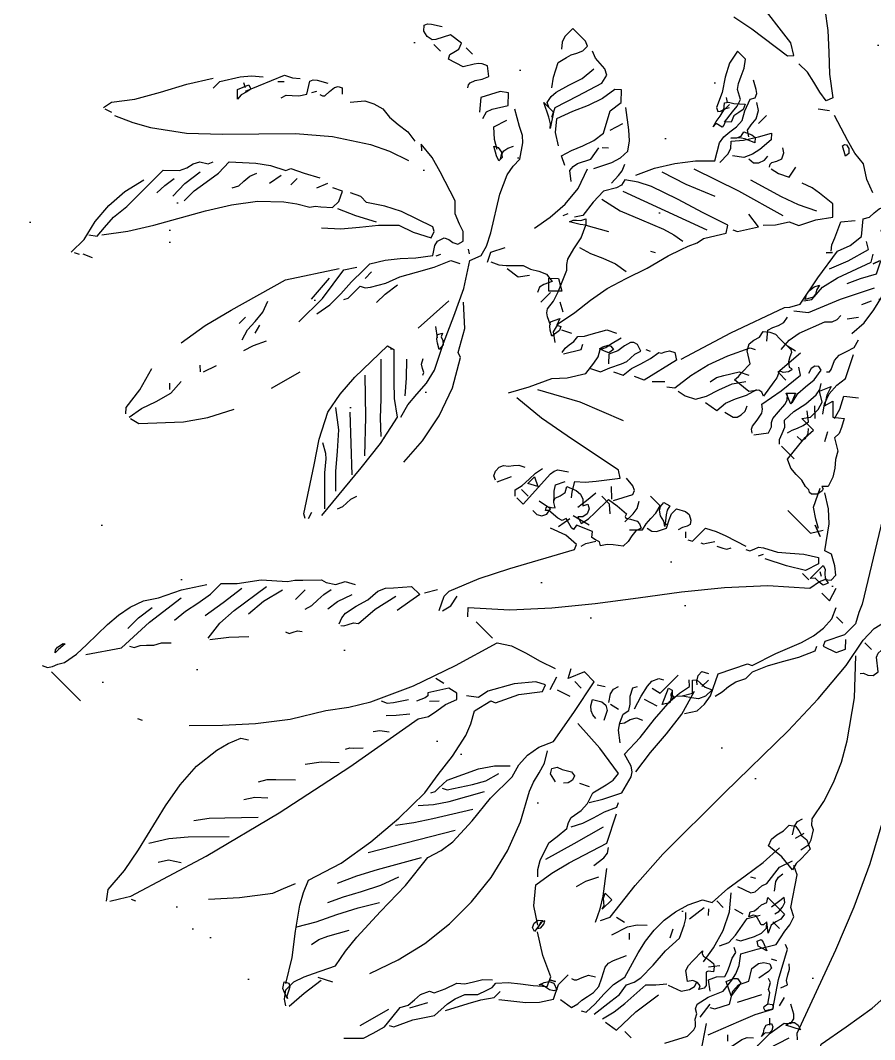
# Model space of a CAD drawing. Header units: inches. Extents: x 70 to 1974, y -315 to 363.
# Drawn here: x 1112.4175 to 1112.6531, y 212.2316 to 212.5127 of the extents above; entities that cross this region are included whole.
import ezdxf

# ---------------------------------------------------------------- set-up
doc = ezdxf.new("R2010")
doc.units = ezdxf.units.IN
doc.header["$MEASUREMENT"] = 0
doc.layers.add('DERAKHT', color=56, linetype='Continuous', lineweight=9)
doc.layers.add('PDF_0', color=3, linetype='Continuous')
doc.layers.add('Tree', color=91, linetype='Continuous')

# ---------------------------------------------------------------- blocks, each defined once
blk = doc.blocks.new('P057')
at = {"layer": 'Tree', "linetype": 'Continuous'}
for points in [[(-0.14866, 0.47744), (-0.14038, 0.50433), (-0.13034, 0.53224), (-0.12859, 0.53442), (-0.12584, 0.53908), (-0.12903, 0.55478), (-0.13151, 0.57121), (-0.12903, 0.57761), (-0.12816, 0.58488), (-0.13383, 0.59172), (-0.13223, 0.59448), (-0.13208, 0.59768), (-0.13179, 0.60102), (-0.13034, 0.60437), (-0.13339, 0.62952), (-0.13456, 0.65496), (-0.13514, 0.68056), (-0.13616, 0.70629)], [(-0.25146, 0.6176), (-0.2407, 0.61963), (-0.2186, 0.62268), (-0.21642, 0.62516), (-0.22195, 0.6285), (-0.24942, 0.63199)], [(-0.22195, 0.65249), (-0.21322, 0.64595), (-0.20522, 0.63868), (-0.19708, 0.63112), (-0.18763, 0.62385), (-0.18894, 0.6205), (-0.19417, 0.62123), (-0.19984, 0.62268), (-0.20566, 0.62399), (-0.21177, 0.62385)], [(-0.18894, 0.61483), (-0.18428, 0.61818)], [(-0.13965, 0.60437), (-0.14648, 0.60698), (-0.15331, 0.61134), (-0.16015, 0.61207), (-0.16698, 0.61396), (-0.1808, 0.61818)], [(-0.16248, 0.60771), (-0.16713, 0.61018), (-0.16684, 0.61149), (-0.16611, 0.61207), (-0.16393, 0.61163), (-0.16218, 0.60989), (-0.16248, 0.60771)], [(-0.11653, 0.56307), (-0.11362, 0.56962), (-0.10969, 0.57688), (-0.11217, 0.58212), (-0.11435, 0.58837), (-0.1158, 0.58983), (-0.11813, 0.59113), (-0.12351, 0.59404), (-0.12249, 0.59739), (-0.12089, 0.59913), (-0.11856, 0.60044), (-0.11318, 0.60335), (-0.10969, 0.60771), (-0.11318, 0.61018), (-0.12118, 0.60582), (-0.12932, 0.59986)], [(-0.21744, 0.57688), (-0.21816, 0.58328), (-0.2186, 0.58706), (-0.21976, 0.59055), (-0.22427, 0.59303), (-0.22616, 0.5955), (-0.22776, 0.59899), (-0.2295, 0.60291), (-0.23227, 0.60669), (-0.23794, 0.60669), (-0.23649, 0.59957), (-0.233, 0.59303), (-0.22878, 0.58648), (-0.22543, 0.57921), (-0.22354, 0.57819), (-0.22267, 0.57936), (-0.22195, 0.58168), (-0.22078, 0.58372)], [(-0.23009, 0.52657), (-0.22587, 0.53559), (-0.22034, 0.54446), (-0.21395, 0.55275), (-0.20711, 0.55973), (-0.21177, 0.56772), (-0.21249, 0.57136), (-0.21206, 0.57529), (-0.21147, 0.5795), (-0.21177, 0.58372), (-0.2141, 0.58808), (-0.21642, 0.59404), (-0.21511, 0.59637), (-0.21613, 0.5984), (-0.21773, 0.59972), (-0.22195, 0.60204)], [(-0.20362, 0.58023), (-0.20639, 0.58212), (-0.20697, 0.58532), (-0.20741, 0.58924), (-0.20944, 0.59303), (-0.21293, 0.59521)], [(-0.20479, 0.58837), (-0.20479, 0.59404)], [(-0.21976, 0.57121), (-0.22064, 0.57412), (-0.22107, 0.57747), (-0.22195, 0.58081), (-0.22427, 0.58372), (-0.22296, 0.58532), (-0.22078, 0.58677), (-0.21642, 0.59055), (-0.21526, 0.58793), (-0.21569, 0.58532), (-0.21628, 0.58241), (-0.21511, 0.57921), (-0.21715, 0.57718), (-0.21656, 0.57543), (-0.21642, 0.57427), (-0.21976, 0.57339), (-0.21976, 0.57121)], [(-0.20479, 0.56089), (-0.20479, 0.56671), (-0.2058, 0.56962), (-0.20828, 0.57237), (-0.20435, 0.57718), (-0.20013, 0.58372), (-0.19679, 0.58954), (-0.19461, 0.58706), (-0.19505, 0.57965), (-0.19606, 0.57543), (-0.19795, 0.57121), (-0.2026, 0.56772)], [(-0.18545, 0.57688), (-0.18632, 0.57819), (-0.18632, 0.57936), (-0.18501, 0.58154), (-0.184, 0.58416), (-0.18545, 0.58706), (-0.18763, 0.58837)], [(-0.13383, 0.56889), (-0.13572, 0.57136), (-0.13718, 0.575), (-0.14066, 0.5827), (-0.13616, 0.58837)], [(-0.22325, 0.58488), (-0.22543, 0.58619)], [(-0.22195, 0.58488), (-0.22195, 0.57921), (-0.22195, 0.58488)], [(-0.18428, 0.57688), (-0.17992, 0.57776), (-0.17498, 0.58023), (-0.17614, 0.58619)], [(-0.16713, 0.55406), (-0.16291, 0.55842), (-0.15898, 0.56438), (-0.15433, 0.56656), (-0.15026, 0.57456), (-0.14532, 0.58154), (-0.14997, 0.58619), (-0.15855, 0.58532), (-0.16306, 0.58459), (-0.16815, 0.5827)], [(-0.12816, 0.56205), (-0.12423, 0.5715), (-0.12118, 0.5827), (-0.12467, 0.58488)], [(-0.20944, 0.57339), (-0.20741, 0.57558), (-0.20653, 0.57776), (-0.20711, 0.58023), (-0.20319, 0.58198), (-0.20101, 0.58226), (-0.19926, 0.58023), (-0.20377, 0.57834), (-0.20624, 0.57674), (-0.20828, 0.57456), (-0.20944, 0.57339)], [(-0.19577, 0.57237), (-0.19272, 0.57267), (-0.19068, 0.57456), (-0.18967, 0.57747), (-0.18995, 0.58023)], [(-0.18763, 0.56554), (-0.17091, 0.57049), (-0.16204, 0.57368), (-0.15331, 0.57805)], [(-0.12584, 0.54155), (-0.12351, 0.5449), (-0.12409, 0.55304), (-0.12205, 0.56162), (-0.11566, 0.57921), (-0.11784, 0.5827)], [(-0.11435, 0.57921), (-0.11318, 0.5827), (-0.11435, 0.57921)], [(-0.09719, 0.54708), (-0.09661, 0.55508), (-0.09777, 0.56322), (-0.10184, 0.58023), (-0.09501, 0.58154)], [(0.02189, 0.24959), (0.02422, 0.2541), (0.02175, 0.27431), (0.02044, 0.29525), (0.02058, 0.33887), (0.02117, 0.38336), (0.02044, 0.40546), (0.01855, 0.42713), (0.01564, 0.44225), (0.01535, 0.45025), (0.01724, 0.4581)], [(-0.0351, 0.51582), (0.00241, 0.45461), (0.0043, 0.45039), (0.00706, 0.4453), (0.00706, 0.43745), (0.00241, 0.42815), (0.00357, 0.42597), (0.01041, 0.42815), (0.01259, 0.4328), (0.00924, 0.43629)], [(-0.13499, 0.56656), (-0.13281, 0.56889), (-0.13499, 0.56656)], [(-0.12584, 0.53457), (-0.12002, 0.53908), (-0.11348, 0.55522), (-0.10533, 0.57121)], [(-0.21177, 0.54941), (-0.18806, 0.5574), (-0.16364, 0.56438)], [(-0.10402, 0.56089), (-0.10184, 0.56554)], [(-0.29072, 0.52774), (-0.29406, 0.5321), (-0.29755, 0.53908), (-0.29639, 0.54373), (-0.29567, 0.54635), (-0.29421, 0.54896), (-0.2929, 0.55188), (-0.2929, 0.55522), (-0.29552, 0.55624), (-0.29828, 0.55624), (-0.30439, 0.55624), (-0.30439, 0.55057), (-0.30337, 0.54766), (-0.30104, 0.5449)], [(-0.28039, 0.51742), (-0.28258, 0.52192), (-0.27865, 0.53414), (-0.27472, 0.54708), (-0.27574, 0.55173), (-0.2788, 0.55333), (-0.28229, 0.55347), (-0.28592, 0.55377), (-0.28941, 0.55522)], [(-0.17614, 0.54155), (-0.17396, 0.54257), (-0.17149, 0.54664), (-0.16815, 0.55173), (-0.17614, 0.55275)], [(-0.12584, 0.54257), (-0.12714, 0.54475), (-0.12758, 0.54723), (-0.12714, 0.55013), (-0.12584, 0.55275), (-0.12511, 0.54984), (-0.12409, 0.5481), (-0.1238, 0.54621), (-0.12584, 0.54257)], [(-0.10402, 0.55057), (-0.10068, 0.55522)], [(-0.28505, 0.51974), (-0.28723, 0.5209), (-0.28796, 0.52439), (-0.28781, 0.52774), (-0.28578, 0.53472), (-0.28331, 0.54184), (-0.28258, 0.54941)], [(-0.25859, 0.50477), (-0.26324, 0.50709), (-0.26164, 0.51247), (-0.25931, 0.51815), (-0.25727, 0.52396), (-0.25641, 0.52992), (-0.26193, 0.54024), (-0.26106, 0.54708), (-0.26542, 0.55173), (-0.26789, 0.54941), (-0.26905, 0.54184), (-0.27167, 0.53442), (-0.27516, 0.52672), (-0.27821, 0.51843), (-0.27371, 0.51305), (-0.26789, 0.50942)], [(-0.11653, 0.51625), (-0.11711, 0.52236), (-0.11595, 0.52847), (-0.111, 0.54155), (-0.10838, 0.54417), (-0.10737, 0.54678), (-0.10751, 0.54941)], [(-0.24724, 0.51407), (-0.24303, 0.52265), (-0.24157, 0.5273), (-0.24143, 0.53224), (-0.24448, 0.53646), (-0.24855, 0.5401), (-0.25757, 0.54708)], [(-0.22195, 0.5369), (-0.20915, 0.54111), (-0.19461, 0.54708)], [(-0.09254, 0.52439), (-0.09152, 0.52541), (-0.09181, 0.52687), (-0.09384, 0.53123), (-0.09399, 0.53487), (-0.09268, 0.53879), (-0.09152, 0.54286), (-0.09254, 0.54708)], [(0.13414, 0.27707), (0.13166, 0.27925), (0.11582, 0.32258), (0.10709, 0.3444), (0.09735, 0.36548), (0.08645, 0.38554)], [(-0.25509, 0.53341), (-0.25291, 0.54024)], [(-0.19926, 0.43847), (-0.20362, 0.44181), (-0.20479, 0.44646), (-0.2029, 0.45621), (-0.20174, 0.4661), (-0.19999, 0.47627), (-0.19679, 0.48645), (-0.19301, 0.49749), (-0.18995, 0.50942), (-0.18763, 0.51625), (-0.18632, 0.51988), (-0.18428, 0.52439), (-0.18356, 0.52803), (-0.18167, 0.53108), (-0.17745, 0.53806), (-0.17963, 0.54155), (-0.19272, 0.53705), (-0.20682, 0.53283), (-0.22049, 0.52803), (-0.22674, 0.52483), (-0.23227, 0.5209), (-0.23154, 0.51785), (-0.23241, 0.51523), (-0.23576, 0.50942), (-0.23561, 0.50186), (-0.23459, 0.49343), (-0.23692, 0.48994)], [(-0.07887, 0.50811), (-0.08192, 0.51233), (-0.08381, 0.51756), (-0.08425, 0.52338), (-0.08352, 0.52875), (-0.08919, 0.54024)], [(-0.22892, 0.51625), (-0.18545, 0.53224)], [(-0.12467, 0.51407), (-0.12816, 0.51843), (-0.12743, 0.52105), (-0.12612, 0.52382), (-0.12525, 0.52672), (-0.12584, 0.52992)], [(-0.25073, 0.50128), (-0.25509, 0.50477), (-0.25539, 0.50738), (-0.2548, 0.51), (-0.25175, 0.51625), (-0.25291, 0.52309)], [(-0.25175, 0.52439), (-0.24942, 0.52657)], [(-0.23576, 0.51509), (-0.23605, 0.52033), (-0.23634, 0.52323), (-0.23794, 0.52657)], [(-0.10969, 0.50709), (-0.10867, 0.52192)], [(-0.09384, 0.50128), (-0.09501, 0.50651), (-0.09472, 0.51175), (-0.09413, 0.51727), (-0.09501, 0.52309), (-0.09719, 0.52367), (-0.09879, 0.52236), (-0.09923, 0.52018), (-0.09835, 0.51742)], [(-0.0732, 0.51058), (-0.07465, 0.51582), (-0.07785, 0.52192), (-0.07204, 0.52657)], [(-0.27691, 0.51276), (-0.2785, 0.51451), (-0.28141, 0.51625), (-0.28839, 0.51974), (-0.28156, 0.51974), (-0.27691, 0.51276)], [(-0.23357, 0.50593), (-0.22296, 0.5084), (-0.2122, 0.51276), (-0.20101, 0.51727), (-0.19548, 0.51887), (-0.18995, 0.51974)], [(-0.12249, 0.48892), (-0.12205, 0.49154), (-0.12235, 0.49415), (-0.12249, 0.50026), (-0.12816, 0.50375), (-0.1299, 0.50695), (-0.12961, 0.50985), (-0.12874, 0.51291), (-0.12932, 0.51625), (-0.12685, 0.51843), (-0.12409, 0.5196), (-0.12089, 0.5196), (-0.11318, 0.51974), (-0.11187, 0.51887), (-0.11085, 0.51669), (-0.10955, 0.51451), (-0.10751, 0.51276), (-0.1062, 0.5132), (-0.10562, 0.51291), (-0.10606, 0.51087), (-0.10781, 0.50884), (-0.10969, 0.50811), (-0.1081, 0.50477), (-0.10766, 0.50215), (-0.10635, 0.49343), (-0.10838, 0.49429), (-0.11013, 0.49387), (-0.11318, 0.48994), (-0.12249, 0.48892)], [(-0.11566, 0.51974), (-0.111, 0.5209)], [(-0.08352, 0.48209), (-0.08527, 0.48383), (-0.08643, 0.48674), (-0.08774, 0.48994), (-0.09036, 0.49241), (-0.09007, 0.4988), (-0.08861, 0.50579), (-0.08803, 0.51262), (-0.08876, 0.51582), (-0.09036, 0.51843)], [(-0.05938, 0.47627), (-0.06287, 0.47715), (-0.06695, 0.47715), (-0.07116, 0.47758), (-0.07538, 0.47962), (-0.0764, 0.48849), (-0.07683, 0.49357), (-0.07654, 0.4991), (-0.08469, 0.4991), (-0.08222, 0.50259), (-0.08222, 0.50811), (-0.08338, 0.51203), (-0.08817, 0.51509), (-0.0857, 0.5209), (-0.08425, 0.51625), (-0.0812, 0.5116), (-0.08003, 0.51625), (-0.07436, 0.51058), (-0.06971, 0.51407), (-0.06753, 0.51), (-0.06622, 0.50709), (-0.06636, 0.50375), (-0.0604, 0.50026), (-0.05822, 0.49648), (-0.05546, 0.49314), (-0.05299, 0.48936), (-0.05139, 0.48427), (-0.05357, 0.48209), (-0.05226, 0.48165), (-0.05182, 0.48064), (-0.05241, 0.47787), (-0.05444, 0.47569), (-0.05575, 0.47554), (-0.05706, 0.47627), (-0.05938, 0.47627)], [(-0.32053, 0.49793), (-0.3214, 0.49924), (-0.32154, 0.50055), (-0.32053, 0.50316), (-0.31863, 0.50608), (-0.31718, 0.50942), (-0.32154, 0.51276), (-0.32401, 0.5116), (-0.32547, 0.51044), (-0.32678, 0.50855), (-0.32968, 0.50375), (-0.33768, 0.50128), (-0.33884, 0.50331), (-0.33827, 0.50564), (-0.33754, 0.5084), (-0.3387, 0.5116), (-0.34553, 0.51058), (-0.34902, 0.50375), (-0.35034, 0.50229), (-0.35324, 0.50171), (-0.35644, 0.50244), (-0.35833, 0.50477), (-0.35775, 0.50636), (-0.35615, 0.50767), (-0.3515, 0.51058)], [(-0.33535, 0.5116), (-0.33085, 0.5116)], [(-0.24724, 0.47177), (-0.2455, 0.48136), (-0.24477, 0.49125), (-0.24579, 0.50142), (-0.24942, 0.5116)], [(-0.09719, 0.47627), (-0.09879, 0.47744), (-0.09966, 0.47889), (-0.1001, 0.48267), (-0.10082, 0.48674), (-0.10199, 0.48849), (-0.10402, 0.48994), (-0.10199, 0.50157), (-0.10068, 0.51407), (-0.10402, 0.51625)], [(-0.30439, 0.49241), (-0.3054, 0.49604), (-0.30439, 0.4991), (-0.30003, 0.50593), (-0.30439, 0.51058), (-0.30788, 0.50811), (-0.31253, 0.4991), (-0.30788, 0.49343)], [(-0.22762, 0.35733), (-0.22936, 0.36417), (-0.22994, 0.37115), (-0.23052, 0.37842), (-0.23227, 0.38598), (-0.23867, 0.39863), (-0.24463, 0.412), (-0.25088, 0.42538), (-0.25859, 0.43745), (-0.25641, 0.44312), (-0.25786, 0.44836), (-0.26106, 0.45461), (-0.27152, 0.47162), (-0.27574, 0.48107), (-0.27676, 0.48616), (-0.27691, 0.4911), (-0.28156, 0.49793), (-0.28432, 0.50041), (-0.28854, 0.50259), (-0.29639, 0.50709)], [(-0.14401, 0.46246), (-0.14066, 0.46493), (-0.13936, 0.47497), (-0.13703, 0.485), (-0.13325, 0.49517), (-0.12816, 0.50593), (-0.12584, 0.50709)], [(-0.10867, 0.50709), (-0.10402, 0.50709)], [(-0.08003, 0.50375), (-0.08469, 0.50811)], [(-0.34801, 0.50128), (-0.34335, 0.50128)], [(-0.19795, 0.50477), (-0.19577, 0.50593)], [(-0.09384, 0.50026), (-0.09937, 0.50259), (-0.09603, 0.50593), (-0.09384, 0.50026)], [(-0.09603, 0.47627), (-0.09152, 0.48209), (-0.09254, 0.48543), (-0.09413, 0.48688), (-0.09501, 0.48878), (-0.09545, 0.49314), (-0.09574, 0.49808), (-0.09661, 0.50041), (-0.09835, 0.50259)], [(-0.08469, 0.48892), (-0.0841, 0.49154), (-0.08294, 0.49415), (-0.08177, 0.49706), (-0.0812, 0.50026), (-0.0857, 0.50375)], [(-0.06854, 0.4991), (-0.07102, 0.50375)], [(-0.28839, 0.48645), (-0.2929, 0.48907), (-0.29755, 0.49343), (-0.29537, 0.50026)], [(-0.20711, 0.44312), (-0.21104, 0.44501), (-0.21278, 0.44618), (-0.21395, 0.44777), (-0.21453, 0.45272), (-0.21613, 0.45766), (-0.22078, 0.46828), (-0.22282, 0.47031), (-0.22427, 0.47264), (-0.22587, 0.47846), (-0.22718, 0.48485), (-0.23009, 0.4911), (-0.21976, 0.49692)], [(-0.08003, 0.4911), (-0.07712, 0.4911), (-0.0764, 0.49328), (-0.07727, 0.49619), (-0.07887, 0.49793)], [(-0.28374, 0.48427), (-0.28505, 0.48616), (-0.28549, 0.48834), (-0.28505, 0.49081), (-0.28374, 0.49343)], [(-0.23692, 0.48645), (-0.23634, 0.48834), (-0.23503, 0.48951), (-0.23343, 0.49096), (-0.23227, 0.49343), (-0.23009, 0.4911), (-0.23227, 0.48921), (-0.23692, 0.48645)], [(-0.13834, 0.46493), (-0.13426, 0.4658), (-0.12932, 0.46828), (-0.12656, 0.47322), (-0.12438, 0.47976), (-0.12176, 0.48674), (-0.11784, 0.49241)], [(-0.13034, 0.47962), (-0.12961, 0.4834), (-0.12772, 0.4866), (-0.12351, 0.49343), (-0.119, 0.49561)], [(-0.12467, 0.4706), (-0.11784, 0.47177), (-0.1174, 0.47744), (-0.11522, 0.48252), (-0.11275, 0.48776), (-0.111, 0.49343)], [(-0.28374, 0.48311), (-0.28636, 0.48398), (-0.29072, 0.48645), (-0.28868, 0.48747), (-0.28592, 0.48703), (-0.28374, 0.48543), (-0.28374, 0.48311)], [(-0.24143, 0.48645), (-0.24041, 0.48892)], [(-0.22427, 0.48093), (-0.21831, 0.48267), (-0.2122, 0.48543), (-0.2058, 0.4879), (-0.19926, 0.48892)], [(-0.13281, 0.31022), (-0.13616, 0.31371), (-0.12045, 0.32767), (-0.1062, 0.34323), (-0.09254, 0.3601), (-0.0793, 0.3774), (-0.06593, 0.39485), (-0.05226, 0.41171), (-0.03758, 0.42771), (-0.02173, 0.44181), (-0.02071, 0.44748), (-0.01955, 0.4501), (-0.01707, 0.45213), (-0.01707, 0.45562), (-0.02071, 0.45853), (-0.02609, 0.46144), (-0.02958, 0.46028), (-0.03772, 0.47147), (-0.04325, 0.47642), (-0.05022, 0.48093)], [(-0.11435, 0.47395), (-0.10969, 0.47526), (-0.10824, 0.47671), (-0.10751, 0.47889), (-0.10751, 0.48165), (-0.10867, 0.48427)], [(-0.08222, 0.48209), (-0.0732, 0.48209)], [(-0.0399, 0.46595), (-0.04412, 0.46842), (-0.04921, 0.47177), (-0.05357, 0.48093)], [(-0.16815, 0.44879), (-0.16364, 0.45112), (-0.16291, 0.45635), (-0.16131, 0.46144), (-0.15971, 0.46667), (-0.15898, 0.47177), (-0.15767, 0.47249), (-0.15695, 0.47424), (-0.15579, 0.47613), (-0.15331, 0.47744), (-0.14997, 0.47526), (-0.15433, 0.45679), (-0.15898, 0.45461)], [(-0.17745, 0.44181), (-0.1728, 0.44428), (-0.17091, 0.44893), (-0.16815, 0.45461), (-0.16713, 0.45723), (-0.16698, 0.45984), (-0.16684, 0.46275), (-0.16582, 0.46595), (-0.16931, 0.46711), (-0.17134, 0.46639), (-0.17251, 0.46522), (-0.17352, 0.46202), (-0.17411, 0.4578), (-0.17614, 0.45344), (-0.1728, 0.44995)], [(-0.16466, 0.46828), (-0.16248, 0.46929)], [(-0.05706, 0.46144), (-0.04107, 0.46144), (-0.03758, 0.46711)], [(-0.03641, 0.46362), (-0.04223, 0.46595), (-0.03641, 0.46362)], [(-0.35717, 0.45112), (-0.35252, 0.45679), (-0.3483, 0.45897), (-0.34335, 0.46028), (-0.33798, 0.4597), (-0.3323, 0.46028), (-0.32634, 0.461), (-0.32053, 0.46028)], [(-0.29406, 0.36417), (-0.29261, 0.37202), (-0.29261, 0.37972), (-0.29304, 0.38787), (-0.2929, 0.3963), (-0.2929, 0.40066), (-0.28883, 0.4075), (-0.28403, 0.41331), (-0.2788, 0.41913), (-0.27356, 0.42597), (-0.27632, 0.43033), (-0.27705, 0.4328), (-0.27574, 0.43629), (-0.27356, 0.43731), (-0.27095, 0.43774), (-0.26877, 0.4389), (-0.26789, 0.44181), (-0.27124, 0.4453), (-0.27531, 0.44661), (-0.28039, 0.44879), (-0.28505, 0.45344), (-0.3006, 0.45824), (-0.3086, 0.46057), (-0.31718, 0.46144), (-0.31471, 0.45911)], [(-0.21976, 0.45461), (-0.22427, 0.45911), (-0.22078, 0.46246), (-0.21511, 0.45911), (-0.21976, 0.45461)], [(-0.19795, 0.40415), (-0.19287, 0.41361), (-0.18763, 0.42466), (-0.18254, 0.43033), (-0.17745, 0.43847), (-0.17818, 0.44487), (-0.1789, 0.44865), (-0.1808, 0.45213), (-0.17949, 0.45475), (-0.17905, 0.45752), (-0.17745, 0.46362)], [(-0.1933, 0.43745), (-0.19374, 0.44007), (-0.19344, 0.44269), (-0.19301, 0.44559), (-0.1933, 0.44879), (-0.19112, 0.45112), (-0.18938, 0.45432), (-0.18545, 0.46144), (-0.1808, 0.46362)], [(-0.15099, 0.45911), (-0.14648, 0.46362)], [(-0.25073, 0.44428), (-0.24681, 0.44618), (-0.2439, 0.4485), (-0.23794, 0.45461), (-0.23401, 0.45577), (-0.23037, 0.4581), (-0.2266, 0.45984), (-0.22195, 0.45911), (-0.22383, 0.45505), (-0.22442, 0.45257), (-0.22325, 0.44995)], [(-0.18123, 0.45199), (-0.1808, 0.45388), (-0.17949, 0.45635), (-0.17818, 0.45693), (-0.17614, 0.45679), (-0.17658, 0.45403), (-0.17861, 0.45301), (-0.18123, 0.45199)], [(-0.05822, 0.4328), (-0.05633, 0.43367), (-0.05532, 0.43585), (-0.05444, 0.43803), (-0.05255, 0.43963), (-0.04601, 0.44298), (-0.04107, 0.44719), (-0.03597, 0.4517), (-0.02958, 0.45562), (-0.0274, 0.45344), (-0.02958, 0.44646), (-0.03787, 0.44138), (-0.0479, 0.43629)], [(-0.43612, 0.36286), (-0.42725, 0.36679), (-0.41911, 0.37129), (-0.40442, 0.38205), (-0.39119, 0.39441), (-0.37854, 0.4075), (-0.3656, 0.42058), (-0.35135, 0.43265), (-0.33507, 0.44326), (-0.32591, 0.44763), (-0.31588, 0.45112)], [(-0.37083, 0.44312), (-0.36924, 0.44356), (-0.36851, 0.44443), (-0.36837, 0.44748), (-0.36807, 0.45083), (-0.36706, 0.45243), (-0.36516, 0.45344), (-0.36284, 0.45112)], [(-0.25175, 0.44312), (-0.25408, 0.44777), (-0.25073, 0.45461)], [(-0.24259, 0.44777), (-0.23576, 0.44879), (-0.23227, 0.45344)], [(-0.2186, 0.44777), (-0.2186, 0.45461)], [(-0.20711, 0.45213), (-0.21177, 0.45461)], [(-0.02507, 0.4453), (-0.02507, 0.45461), (-0.02304, 0.45388), (-0.02158, 0.45228), (-0.01984, 0.45068), (-0.01707, 0.44995), (-0.01809, 0.44748), (-0.02056, 0.44719), (-0.02333, 0.44719), (-0.02507, 0.4453)], [(-0.02173, 0.44995), (-0.02391, 0.45112)], [(-0.01576, 0.44428), (-0.01024, 0.44428), (-0.01242, 0.45112)], [(-0.38334, 0.42815), (-0.38247, 0.43091), (-0.38029, 0.43294), (-0.37767, 0.43512), (-0.37549, 0.43847), (-0.37897, 0.44428), (-0.3784, 0.44589), (-0.37679, 0.44719), (-0.372, 0.44995)], [(-0.2026, 0.43963), (-0.20537, 0.44123), (-0.20697, 0.44239), (-0.20828, 0.44428), (-0.2061, 0.44879), (-0.20479, 0.4453), (-0.2029, 0.44618), (-0.20202, 0.44428), (-0.2026, 0.43963)], [(-0.20144, 0.4453), (-0.19679, 0.44777)], [(-0.19228, 0.43745), (-0.18763, 0.4453), (-0.18894, 0.44777)], [(0.0264, 0.42931), (0.02742, 0.43062), (0.02975, 0.43149), (0.03178, 0.43323), (0.03222, 0.43629), (0.0264, 0.44094), (0.02553, 0.44283), (0.02568, 0.44501), (0.02757, 0.44995)], [(-0.39832, 0.41782), (-0.39017, 0.43745), (-0.38639, 0.4392), (-0.38334, 0.44181)], [(-0.37432, 0.44094), (-0.37302, 0.44312)], [(-0.26106, 0.43963), (-0.26324, 0.44094)], [(-0.02958, 0.44428), (-0.02507, 0.44428)], [(-0.02173, 0.35268), (-0.01824, 0.35821), (-0.01794, 0.3633), (-0.01882, 0.36824), (-0.02391, 0.37886), (-0.01707, 0.39281), (-0.01474, 0.39383), (-0.01053, 0.40648), (-0.00544, 0.41957), (-0.00355, 0.42611), (-0.00268, 0.43236), (-0.00312, 0.43861), (-0.00559, 0.44428)], [(-0.0021, 0.44094), (0.00241, 0.44094)], [(0.01724, 0.44181), (0.02189, 0.44181)], [(-0.39017, 0.4328), (-0.38799, 0.43498)], [(-0.32285, 0.3963), (-0.31573, 0.40284), (-0.30962, 0.41012), (-0.30352, 0.41753), (-0.29639, 0.42466), (-0.28883, 0.42727), (-0.28039, 0.43164), (-0.28156, 0.43498), (-0.28374, 0.43629), (-0.30032, 0.43047), (-0.30802, 0.42654), (-0.31588, 0.42131), (-0.31994, 0.42146), (-0.32503, 0.41913)], [(-0.18894, 0.41564), (-0.16946, 0.42625), (-0.1475, 0.43498)], [(-0.05139, 0.43498), (-0.05022, 0.43745)], [(-0.28941, 0.37886), (-0.28839, 0.38089), (-0.28839, 0.38322), (-0.28839, 0.38932), (-0.28606, 0.39063), (-0.28432, 0.39267), (-0.28039, 0.39964), (-0.27763, 0.40677), (-0.27342, 0.41433), (-0.26891, 0.42233), (-0.26542, 0.43062), (-0.26106, 0.4328)], [(-0.08222, 0.41564), (-0.08003, 0.4168), (-0.08003, 0.42597), (-0.07509, 0.42872), (-0.07015, 0.43047), (-0.05938, 0.43396)], [(0.06784, 0.3457), (0.06886, 0.35035), (0.06799, 0.35297), (0.06537, 0.35733), (0.06319, 0.35821), (0.06086, 0.36068), (0.05897, 0.371), (0.05563, 0.38118), (0.05112, 0.39122), (0.04574, 0.40081), (0.03294, 0.41869), (0.01855, 0.43396)], [(-0.41082, 0.4075), (-0.41082, 0.41215), (-0.4053, 0.42117), (-0.40166, 0.42553), (-0.39715, 0.42931)], [(-0.27226, 0.42713), (-0.27124, 0.42931)], [(-0.10068, 0.40531), (-0.09792, 0.4059), (-0.09631, 0.4075), (-0.09384, 0.41215), (-0.09588, 0.41608), (-0.09719, 0.41913), (-0.09719, 0.42248), (-0.09312, 0.4248), (-0.09064, 0.42509), (-0.08817, 0.42364), (-0.08687, 0.42189), (-0.0873, 0.42015), (-0.08846, 0.41811), (-0.08919, 0.41564)], [(-0.07654, 0.41913), (-0.07523, 0.41971), (-0.07436, 0.42102), (-0.07204, 0.42466)], [(-0.06971, 0.42364), (-0.0668, 0.42495), (-0.06505, 0.42611), (-0.06389, 0.42815)], [(-0.39832, 0.41215), (-0.40181, 0.41564), (-0.39948, 0.42131), (-0.39715, 0.42044), (-0.39759, 0.41811), (-0.39861, 0.41506), (-0.39832, 0.41215)], [(-0.39948, 0.41913), (-0.40181, 0.4203)], [(-0.21046, 0.34236), (-0.21133, 0.35661), (-0.21438, 0.37144), (-0.21962, 0.38598), (-0.22762, 0.39964), (-0.23009, 0.40066), (-0.23634, 0.41143), (-0.24608, 0.4203)], [(-0.09501, 0.41215), (-0.09733, 0.41375), (-0.10039, 0.41448), (-0.10286, 0.41608), (-0.10373, 0.41782), (-0.10402, 0.4203), (-0.10068, 0.42131), (-0.1001, 0.41884), (-0.09864, 0.4168), (-0.09501, 0.41215)], [(-0.01707, 0.36984), (-0.01606, 0.37391), (-0.01562, 0.37798), (-0.01474, 0.3822), (-0.01242, 0.387), (-0.01242, 0.39165), (-0.00922, 0.39907), (-0.00544, 0.40604), (-0.00122, 0.41331), (0.00241, 0.42131), (0.00139, 0.42364)], [(-0.39832, 0.31604), (-0.39032, 0.32651), (-0.38334, 0.33785), (-0.37011, 0.36126), (-0.36298, 0.3726), (-0.35499, 0.38307), (-0.34553, 0.39223), (-0.34016, 0.39616), (-0.33434, 0.39964), (-0.33274, 0.40183), (-0.33056, 0.40357), (-0.3262, 0.4075), (-0.32605, 0.41186), (-0.32838, 0.4168), (-0.33303, 0.41448)], [(-0.3387, 0.40881), (-0.33652, 0.41448)], [(-0.32401, 0.40881), (-0.31514, 0.41288), (-0.30555, 0.41782)], [(-0.25291, 0.39499), (-0.25175, 0.41564)], [(-0.13834, 0.38932), (-0.14023, 0.3915), (-0.14299, 0.3963), (-0.13907, 0.39964), (-0.13557, 0.40386), (-0.12816, 0.41346), (-0.13151, 0.41564), (-0.16189, 0.40968), (-0.17731, 0.40692), (-0.1933, 0.40531)], [(-0.12249, 0.40313), (-0.11784, 0.41215), (-0.11871, 0.41418), (-0.12089, 0.4152), (-0.12584, 0.41564)], [(-0.10635, 0.39848), (-0.10184, 0.40313), (-0.10271, 0.40648), (-0.10286, 0.40997), (-0.103, 0.41375), (-0.10402, 0.41782), (-0.111, 0.41782)], [(-0.08352, 0.41564), (-0.0857, 0.41782)], [(-0.44295, 0.36169), (-0.44194, 0.36635), (-0.43466, 0.3758), (-0.42812, 0.38743), (-0.42158, 0.39964), (-0.41445, 0.41099)], [(-0.38116, 0.35733), (-0.38116, 0.36431), (-0.37999, 0.37173), (-0.37883, 0.37929), (-0.37897, 0.387), (-0.36909, 0.39601), (-0.36298, 0.40037), (-0.35586, 0.40415), (-0.35484, 0.40648), (-0.34844, 0.40953), (-0.34117, 0.41346)], [(-0.111, 0.39964), (-0.11071, 0.40546), (-0.1113, 0.40881), (-0.11318, 0.41215)], [(-0.34902, 0.40066), (-0.34902, 0.40531)], [(-0.14299, 0.37551), (-0.14386, 0.37667), (-0.14386, 0.37754), (-0.14212, 0.37871), (-0.14066, 0.37987), (-0.14299, 0.38133), (-0.14386, 0.38235), (-0.14401, 0.38336), (-0.14313, 0.38598), (-0.14241, 0.38889), (-0.14401, 0.39165), (-0.13936, 0.39354), (-0.13645, 0.39383), (-0.13383, 0.39281), (-0.13151, 0.39034), (-0.13034, 0.39281), (-0.12816, 0.39165), (-0.12714, 0.38918), (-0.12758, 0.38656), (-0.12932, 0.38467), (-0.12584, 0.38351), (-0.12482, 0.38787), (-0.12482, 0.39223), (-0.12467, 0.40183), (-0.11929, 0.40256), (-0.11318, 0.40313), (-0.1126, 0.40168), (-0.11187, 0.40139), (-0.10984, 0.40256), (-0.10679, 0.40415), (-0.1049, 0.40415), (-0.10286, 0.40313), (-0.10373, 0.40037), (-0.10344, 0.39717), (-0.10271, 0.39383), (-0.10286, 0.39034), (-0.10693, 0.38729), (-0.10911, 0.3854), (-0.111, 0.38249), (-0.11275, 0.38351), (-0.11493, 0.38278), (-0.11697, 0.38235), (-0.119, 0.38467), (-0.12685, 0.38133), (-0.12641, 0.37871), (-0.12772, 0.37856), (-0.13281, 0.38002), (-0.13369, 0.37784), (-0.13601, 0.37711), (-0.14183, 0.37667), (-0.14299, 0.37551)], [(-0.12351, 0.40313), (-0.12816, 0.4075)], [(-0.35717, 0.39383), (-0.35586, 0.40066)], [(-0.27691, 0.38932), (-0.27676, 0.39543), (-0.27574, 0.40313)], [(-0.24259, 0.39848), (-0.24724, 0.40183)], [(-0.23794, 0.39499), (-0.24085, 0.39659), (-0.24244, 0.39776), (-0.24375, 0.39964), (-0.24259, 0.40183), (-0.24172, 0.40023), (-0.23983, 0.39936), (-0.23823, 0.39805), (-0.23794, 0.39499)], [(-0.13281, 0.38816), (-0.13208, 0.39354), (-0.13151, 0.39964)], [(-0.119, 0.39732), (-0.12264, 0.40037), (-0.12816, 0.40066)], [(-0.29755, 0.35486), (-0.2974, 0.37173), (-0.30003, 0.38932), (-0.29639, 0.39499)], [(-0.28941, 0.39383), (-0.28941, 0.39848)], [(-0.15782, 0.36984), (-0.15331, 0.36984), (-0.15433, 0.39034), (-0.15404, 0.39252), (-0.15317, 0.39426), (-0.14866, 0.39732)], [(-0.36865, 0.37886), (-0.36706, 0.38191), (-0.36691, 0.3854), (-0.36662, 0.38918), (-0.36516, 0.39281)], [(-0.15898, 0.36984), (-0.16116, 0.37202), (-0.16015, 0.37609), (-0.16, 0.38074), (-0.15986, 0.38525), (-0.15898, 0.38932)], [(-0.14299, 0.38133), (-0.14532, 0.3838), (-0.14692, 0.3854), (-0.14866, 0.38816), (-0.14648, 0.39281)], [(-0.33187, 0.30572), (-0.3294, 0.3204), (-0.32576, 0.33509), (-0.31718, 0.36518), (-0.30221, 0.38816)], [(-0.23459, 0.38002), (-0.23532, 0.38133), (-0.23706, 0.3822), (-0.23896, 0.38351), (-0.24041, 0.38598)], [(-0.13151, 0.38351), (-0.12249, 0.38598)], [(-0.40297, 0.31139), (-0.39948, 0.31371), (-0.39991, 0.31953), (-0.4005, 0.32637), (-0.39948, 0.3348), (-0.39948, 0.34309), (-0.39948, 0.36068), (-0.39366, 0.36635), (-0.39192, 0.36999), (-0.39104, 0.37348), (-0.38945, 0.37667), (-0.38581, 0.37886), (-0.38465, 0.38133)], [(-0.30104, 0.36751), (-0.30162, 0.37362), (-0.30221, 0.38133)], [(-0.22543, 0.2874), (-0.22762, 0.28856), (-0.24143, 0.30964), (-0.2487, 0.32055), (-0.25509, 0.3332), (-0.25713, 0.34396), (-0.258, 0.35515), (-0.25757, 0.37784), (-0.25408, 0.37886), (-0.24273, 0.36751), (-0.23649, 0.36155), (-0.22892, 0.35602), (-0.22558, 0.34061), (-0.22369, 0.3252), (-0.22078, 0.29423)], [(-0.23357, 0.36635), (-0.23939, 0.37318), (-0.24608, 0.38002)], [(-0.17149, 0.36853), (-0.17367, 0.36955), (-0.17484, 0.37173), (-0.17498, 0.37449), (-0.17396, 0.37667), (-0.17193, 0.37813), (-0.17033, 0.38016), (-0.16858, 0.3822), (-0.16582, 0.38351)], [(-0.15898, 0.37886), (-0.15898, 0.38351), (-0.15433, 0.38133), (-0.15898, 0.37886)], [(-0.13281, 0.37449), (-0.13151, 0.38133)], [(-0.11784, 0.37551), (-0.11697, 0.37813), (-0.11435, 0.38249)], [(-0.17047, 0.36853), (-0.16713, 0.37551)], [(-0.15898, 0.37449), (-0.15433, 0.37449)], [(-0.1475, 0.371), (-0.14474, 0.371), (-0.14256, 0.37231), (-0.14125, 0.37464), (-0.14183, 0.37784), (-0.14866, 0.37667)], [(-0.14532, 0.30237), (-0.14866, 0.3092), (-0.14866, 0.31269), (-0.14256, 0.32782), (-0.13514, 0.34236), (-0.119, 0.37202), (-0.12002, 0.37449), (-0.12714, 0.37405), (-0.13499, 0.371)], [(-0.0274, 0.36751), (-0.02885, 0.36868), (-0.03045, 0.37115), (-0.03045, 0.37391), (-0.0274, 0.37551)], [(-0.38683, 0.35486), (-0.38712, 0.36359), (-0.38581, 0.37318)], [(-0.22762, 0.34352), (-0.2343, 0.34977), (-0.24099, 0.35675), (-0.25509, 0.371)], [(-0.03074, 0.35602), (-0.02885, 0.35821), (-0.02609, 0.36286), (-0.03074, 0.36751), (-0.02928, 0.36911), (-0.02681, 0.36926), (-0.02376, 0.36955), (-0.02042, 0.371), (-0.02042, 0.36635), (-0.02202, 0.363), (-0.02478, 0.36082), (-0.02783, 0.35879), (-0.03074, 0.35602)], [(-0.02507, 0.36853), (-0.02507, 0.37318)], [(-0.04223, 0.35035), (-0.03758, 0.35137), (-0.03758, 0.35733), (-0.03758, 0.36417)], [(-0.02391, 0.2874), (-0.02027, 0.2935), (-0.01576, 0.30237), (-0.01824, 0.31139), (-0.01955, 0.31357), (-0.02202, 0.31517), (-0.02856, 0.31706), (-0.02885, 0.32855), (-0.0303, 0.34018), (-0.03118, 0.3521), (-0.03074, 0.35821), (-0.02958, 0.36417), (-0.03205, 0.36635)], [(-0.01824, 0.31488), (-0.01998, 0.32694), (-0.02086, 0.33916), (-0.02245, 0.35152), (-0.02609, 0.36417)], [(-0.44194, 0.36169), (-0.43845, 0.36286)], [(-0.39366, 0.35035), (-0.39351, 0.35574), (-0.39265, 0.36169)], [(-0.2266, 0.33087), (-0.23997, 0.34483), (-0.25509, 0.35951)], [(0.14533, 0.28173), (0.14417, 0.28391), (0.14679, 0.29903), (0.1494, 0.31473), (0.14984, 0.32258), (0.1494, 0.33014), (0.14766, 0.33756), (0.14417, 0.34454), (0.14504, 0.3489), (0.14766, 0.35486), (0.14679, 0.35748), (0.14417, 0.36169)], [(-0.04107, 0.33669), (-0.04325, 0.34352), (-0.04455, 0.34934), (-0.0447, 0.35268), (-0.04325, 0.35602), (-0.04107, 0.35733)], [(-0.03292, 0.34803), (-0.03641, 0.35602), (-0.03438, 0.35661), (-0.03307, 0.35545), (-0.03074, 0.35137), (-0.03292, 0.34803)], [(-0.03205, 0.35486), (-0.03379, 0.35617), (-0.0335, 0.35486), (-0.03205, 0.3537), (-0.03074, 0.35486), (-0.03205, 0.35486)], [(0.0597, 0.34803), (0.05723, 0.35181), (0.05665, 0.35457), (0.05752, 0.35733)], [(-0.40297, 0.29888), (-0.40297, 0.30804), (-0.40544, 0.31837), (-0.40617, 0.32884), (-0.40544, 0.33945), (-0.40297, 0.35035)], [(-0.31122, 0.32855), (-0.31282, 0.33392), (-0.31311, 0.33959), (-0.31369, 0.34556), (-0.31588, 0.35137)], [(0.05504, 0.33553), (0.05374, 0.33901), (0.05417, 0.3425), (0.05504, 0.34628), (0.05504, 0.35035), (0.05766, 0.35225), (0.06043, 0.35181), (0.06333, 0.35094), (0.06653, 0.35137), (0.07104, 0.34919), (0.07118, 0.34279), (0.07118, 0.33916), (0.07205, 0.33553), (0.06363, 0.3364), (0.05504, 0.33553)], [(0.06188, 0.34803), (0.06319, 0.35268)], [(-0.03423, 0.31953), (-0.03917, 0.32346), (-0.04135, 0.32651), (-0.04325, 0.33087), (-0.04252, 0.33407), (-0.04441, 0.33683), (-0.04717, 0.33974), (-0.04921, 0.34352), (-0.0479, 0.3457)], [(-0.04107, 0.34352), (-0.03423, 0.3457)], [(-0.3182, 0.33771), (-0.3182, 0.3332), (-0.3182, 0.33771)], [(-0.30904, 0.33553), (-0.31021, 0.34003)], [(-0.28374, 0.32171), (-0.27923, 0.33771)], [(-0.22427, 0.30804), (-0.23125, 0.31502), (-0.23794, 0.32287), (-0.24506, 0.33087), (-0.25408, 0.33771)], [(-0.22427, 0.31953), (-0.24724, 0.34105)], [(-0.05255, 0.32986), (-0.05488, 0.33349), (-0.05546, 0.33625), (-0.05473, 0.33887)], [(0.04719, 0.21062), (0.04937, 0.21193), (0.04966, 0.21804), (0.04923, 0.22458), (0.04923, 0.23142), (0.05068, 0.23811), (0.04676, 0.25134), (0.0453, 0.25817), (0.04443, 0.26515), (0.04443, 0.27227), (0.04545, 0.27925), (0.04748, 0.28624), (0.05068, 0.29307), (0.05504, 0.29554), (0.05577, 0.30601), (0.05737, 0.31677), (0.05897, 0.32782), (0.0597, 0.33887)], [(0.05853, 0.31022), (0.06537, 0.31269), (0.06653, 0.31459), (0.06668, 0.31677), (0.06683, 0.31909), (0.06784, 0.32171), (0.06653, 0.33204), (0.06886, 0.33887)], [(0.08819, 0.2288), (0.09386, 0.23927), (0.09386, 0.24378), (0.09328, 0.24566), (0.09197, 0.24683), (0.09052, 0.24814), (0.08921, 0.25061), (0.08703, 0.25192), (0.08586, 0.2541), (0.08732, 0.26064), (0.09052, 0.26806), (0.08965, 0.27489), (0.08892, 0.27867), (0.08703, 0.28274), (0.08354, 0.2874), (0.08776, 0.29496), (0.0927, 0.30339), (0.0911, 0.3111), (0.09052, 0.31517), (0.08921, 0.31953), (0.08484, 0.32171), (0.07554, 0.33553), (0.07104, 0.33771)], [(-0.30686, 0.3252), (-0.30526, 0.33043), (-0.30221, 0.33669)], [(-0.06287, 0.33204), (-0.05938, 0.33422)], [(-0.04107, 0.32637), (-0.03976, 0.32825), (-0.03888, 0.33131), (-0.03728, 0.33422), (-0.03423, 0.33553)], [(-0.05938, 0.10768), (-0.06229, 0.10957), (-0.06505, 0.11335), (-0.06505, 0.11902), (-0.06317, 0.1244), (-0.06099, 0.12891), (-0.05604, 0.13952), (-0.05764, 0.14825), (-0.05866, 0.15712), (-0.05924, 0.17471), (-0.05968, 0.19274), (-0.06171, 0.21062), (-0.05938, 0.2179), (-0.05837, 0.22502), (-0.05895, 0.23942), (-0.06055, 0.25396), (-0.0604, 0.26907), (-0.06229, 0.27576), (-0.06273, 0.28231), (-0.06142, 0.28914), (-0.05822, 0.29641), (-0.06128, 0.31386), (-0.06505, 0.33204), (-0.07204, 0.33204), (-0.07538, 0.32389), (-0.07785, 0.32855)], [(-0.05139, 0.31953), (-0.05371, 0.31982), (-0.05575, 0.32069), (-0.05764, 0.32229), (-0.05938, 0.3252), (-0.05517, 0.32753), (-0.05269, 0.32782), (-0.05022, 0.32637), (-0.0479, 0.32171)], [(-0.05139, 0.32986), (-0.04674, 0.33087)], [(0.07322, 0.32171), (0.07031, 0.32549), (0.06973, 0.32811), (0.07002, 0.33087)], [(-0.1933, 0.17282), (-0.18152, 0.18474), (-0.17033, 0.1971), (-0.15971, 0.21091), (-0.14997, 0.22662), (-0.14313, 0.23593), (-0.13718, 0.24566), (-0.12772, 0.26646), (-0.12002, 0.28856), (-0.11318, 0.31139), (-0.10708, 0.31546), (-0.09966, 0.31793), (-0.09152, 0.32011), (-0.08352, 0.32287)], [(-0.07204, 0.3252), (-0.06738, 0.3252)], [(0.08136, 0.31371), (0.08194, 0.31604), (0.08179, 0.3188), (0.08092, 0.32127), (0.07889, 0.32287), (0.07787, 0.31488)], [(-0.22195, 0.29772), (-0.23023, 0.30601), (-0.23474, 0.31066), (-0.23924, 0.31604), (-0.24128, 0.31779), (-0.24608, 0.32055)], [(-0.07785, 0.31371), (-0.08003, 0.32055)], [(-0.07538, 0.31604), (-0.06854, 0.31822)], [(0.0597, 0.31822), (0.06188, 0.31953)], [(-0.21744, 0.30237), (-0.21642, 0.30499), (-0.21628, 0.30761), (-0.21613, 0.31051), (-0.21511, 0.31371)], [(-0.14401, 0.30339), (-0.14285, 0.30819), (-0.14401, 0.31371)], [(-0.06738, 0.11553), (-0.07436, 0.12702), (-0.0825, 0.13749), (-0.09021, 0.14825), (-0.09341, 0.15406), (-0.09603, 0.16032), (-0.0905, 0.17791), (-0.08745, 0.19594), (-0.08599, 0.21426), (-0.0857, 0.23244), (-0.08745, 0.24378), (-0.0889, 0.25541), (-0.09152, 0.26733), (-0.09384, 0.27329), (-0.09719, 0.27925), (-0.09501, 0.28856), (-0.09254, 0.28958), (-0.08716, 0.30078), (-0.08003, 0.31022), (-0.0812, 0.31371), (-0.0857, 0.31139), (-0.09268, 0.30281), (-0.09937, 0.29089), (-0.10053, 0.28536), (-0.10533, 0.28173)], [(0.07322, 0.30339), (0.07205, 0.30572), (0.07322, 0.30761), (0.07336, 0.30993), (0.0735, 0.31226), (0.07452, 0.31488), (0.07322, 0.31706), (0.08484, 0.31706), (0.08543, 0.31401), (0.08456, 0.31124), (0.08412, 0.30833), (0.08586, 0.30455), (0.08136, 0.30804), (0.08121, 0.30586), (0.08048, 0.30499), (0.07816, 0.30572), (0.07554, 0.30645), (0.07424, 0.30557), (0.07322, 0.30339)], [(-0.31369, 0.30339), (-0.31122, 0.31022)], [(-0.1568, 0.30339), (-0.15331, 0.3092)], [(-0.12816, 0.31139), (-0.11653, 0.31139)], [(-0.01576, 0.24276), (-0.01838, 0.24537), (-0.02071, 0.24945), (-0.02391, 0.25875), (-0.02333, 0.26399), (-0.02274, 0.27024), (-0.0242, 0.27286), (-0.02507, 0.27562), (-0.02391, 0.28173), (-0.0242, 0.28652), (-0.02609, 0.29205), (-0.0242, 0.29961), (-0.02333, 0.30383), (-0.02391, 0.30804), (-0.03946, 0.31051), (-0.05604, 0.31139)], [(0.07322, 0.28274), (0.07525, 0.28725), (0.07496, 0.29219), (0.07322, 0.30237), (0.0767, 0.30804)], [(0.0767, 0.29089), (0.07889, 0.29205), (0.08223, 0.29845), (0.08354, 0.30208), (0.08354, 0.30572), (0.08136, 0.30804)], [(0.08354, 0.31022), (0.08819, 0.31022)], [(-0.39832, 0.30237), (-0.39366, 0.30455)], [(-0.31471, 0.30237), (-0.31718, 0.30455)], [(0.07322, 0.2714), (0.07176, 0.27998), (0.06901, 0.28943), (0.06464, 0.29845), (0.05853, 0.30572)], [(0.06537, 0.30106), (0.07002, 0.30237)], [(0.1007, 0.24727), (0.1068, 0.26283), (0.11015, 0.27097), (0.11451, 0.27925), (0.10607, 0.29176), (0.09851, 0.30572), (0.09604, 0.30673)], [(-0.40181, 0.2999), (-0.39948, 0.30106)], [(-0.32285, 0.26093), (-0.3182, 0.2621), (-0.30293, 0.27853), (-0.29595, 0.28871), (-0.28941, 0.30106)], [(-0.17614, 0.2621), (-0.17731, 0.26515), (-0.1776, 0.2682), (-0.17629, 0.27431), (-0.1744, 0.28071), (-0.17396, 0.2874), (-0.17236, 0.29118), (-0.1696, 0.29423), (-0.16364, 0.30106), (-0.15782, 0.30106), (-0.15898, 0.2951), (-0.16015, 0.2874)], [(-0.02173, 0.27242), (-0.01896, 0.2778), (-0.01707, 0.28347), (-0.01519, 0.28943), (-0.01242, 0.29554), (-0.01358, 0.29772)], [(0.05621, 0.29772), (0.06086, 0.29772)], [(0.08703, 0.29641), (0.08484, 0.29772), (0.08558, 0.29976), (0.08732, 0.29947), (0.09168, 0.29772), (0.08703, 0.29641)], [(0.09604, 0.29641), (0.09851, 0.29772)], [(0.10986, 0.28958), (0.11102, 0.29307), (0.10913, 0.29423), (0.10768, 0.2967), (0.10622, 0.29932), (0.10419, 0.30106)], [(-0.32401, 0.26093), (-0.32256, 0.26835), (-0.3198, 0.27606), (-0.31762, 0.2842), (-0.3182, 0.29205)], [(-0.22427, 0.28856), (-0.22543, 0.29205)], [(-0.17498, 0.2621), (-0.17367, 0.26297), (-0.17265, 0.26515), (-0.17134, 0.26762), (-0.16931, 0.26907), (-0.16844, 0.28012), (-0.16582, 0.29205)], [(-0.04325, 0.28274), (-0.0479, 0.28391), (-0.04921, 0.28624), (-0.0479, 0.28856), (-0.04528, 0.28943), (-0.04107, 0.29205), (-0.03859, 0.29161), (-0.03787, 0.28943), (-0.03845, 0.28696), (-0.0399, 0.28522)], [(-0.03423, 0.29089), (-0.02958, 0.29307)], [(0.00139, 0.2256), (-0.00689, 0.23112), (-0.01358, 0.23927), (-0.01213, 0.24901), (-0.00966, 0.2589), (-0.00326, 0.27925), (-0.01024, 0.29307)], [(0.05853, 0.28958), (0.05621, 0.29205)], [(0.09168, 0.25744), (0.09386, 0.25875), (0.09735, 0.26558), (0.09386, 0.2714), (0.09371, 0.27562), (0.09604, 0.28056), (0.0927, 0.28624), (0.09328, 0.2903), (0.09473, 0.29263), (0.09735, 0.29423), (0.09953, 0.29336), (0.09968, 0.29103), (0.09851, 0.28522)], [(-0.31936, 0.28522), (-0.32154, 0.2874)], [(-0.04107, 0.14883), (-0.03583, 0.1638), (-0.03234, 0.17907), (-0.03045, 0.19478), (-0.03045, 0.21034), (-0.0322, 0.22604), (-0.03583, 0.2413), (-0.0415, 0.25614), (-0.04921, 0.27024), (-0.05095, 0.27489), (-0.05226, 0.28012), (-0.05386, 0.28551), (-0.05706, 0.29089)], [(0.05286, 0.28173), (0.05403, 0.29089)], [(0.08586, 0.2634), (0.08136, 0.26675), (0.08311, 0.27068), (0.08586, 0.27373), (0.08514, 0.27649), (0.08368, 0.27955), (0.08209, 0.28289), (0.08136, 0.28624), (0.07889, 0.2874)], [(0.11102, 0.27925), (0.10768, 0.28391), (0.10593, 0.28463), (0.1052, 0.28624), (0.10433, 0.28783), (0.10201, 0.28856)], [(0.11567, 0.28274), (0.11451, 0.2874)], [(0.12018, 0.23927), (0.12483, 0.24494), (0.12207, 0.26122), (0.12207, 0.26966), (0.12353, 0.27824), (0.12599, 0.28056), (0.12542, 0.28332), (0.12381, 0.28493), (0.11916, 0.2874)], [(-0.3262, 0.26093), (-0.32838, 0.2634), (-0.32983, 0.27445), (-0.33303, 0.28624)], [(-0.23576, 0.20495), (-0.23503, 0.21208), (-0.23357, 0.21935), (-0.23227, 0.22706), (-0.23227, 0.23462), (-0.2266, 0.24029), (-0.21933, 0.25003), (-0.20944, 0.25875), (-0.20726, 0.26195), (-0.20449, 0.26471), (-0.19795, 0.2714), (-0.19534, 0.27227), (-0.19112, 0.27489), (-0.18894, 0.27925), (-0.18428, 0.28173)], [(-0.01925, 0.25192), (-0.01474, 0.26748), (-0.01024, 0.28391)], [(0.05286, 0.21411), (0.05432, 0.22458), (0.0549, 0.23011), (0.05403, 0.23593), (0.05577, 0.23956), (0.0565, 0.24348), (0.0565, 0.25235), (0.05577, 0.26181), (0.05621, 0.2714), (0.0533, 0.27751), (0.05156, 0.28056), (0.04937, 0.28274)], [(0.12483, 0.27824), (0.12542, 0.28056), (0.12701, 0.28216), (0.1292, 0.2826), (0.13166, 0.28173), (0.12483, 0.27824)], [(-0.18545, 0.2634), (-0.18457, 0.26937), (-0.18181, 0.27707)], [(-0.15898, 0.08238), (-0.15651, 0.0866), (-0.15331, 0.09154), (-0.14081, 0.1324), (-0.13034, 0.17369), (-0.12162, 0.21513), (-0.11435, 0.25643), (-0.11158, 0.26093), (-0.11057, 0.26588), (-0.10969, 0.27125), (-0.10751, 0.27707), (-0.10969, 0.27925), (-0.11435, 0.27824), (-0.11682, 0.27417), (-0.12002, 0.26907), (-0.119, 0.26806), (-0.11929, 0.26646), (-0.12118, 0.2621)], [(-0.12249, 0.27707), (-0.11784, 0.27824)], [(0.00008, 0.26675), (0.00081, 0.273), (0.00052, 0.27591), (-0.00108, 0.27824)], [(0.09502, 0.26907), (0.08819, 0.27242), (0.08965, 0.27606), (0.0911, 0.27751), (0.09386, 0.27707), (0.09502, 0.26907)], [(0.09953, 0.26907), (0.10535, 0.28056)], [(0.11233, 0.27591), (0.11102, 0.27635), (0.11044, 0.27707), (0.11087, 0.2794), (0.11262, 0.28071), (0.11364, 0.28042), (0.11451, 0.27925), (0.11233, 0.27591)], [(-0.1933, 0.25526), (-0.19228, 0.2589), (-0.19214, 0.26297), (-0.19199, 0.26704), (-0.19112, 0.2714)], [(-0.08352, 0.23462), (-0.0825, 0.23665), (-0.0825, 0.23898), (-0.08222, 0.24494), (-0.07509, 0.26006), (-0.07058, 0.26675), (-0.06505, 0.27242)], [(0.05286, 0.26806), (0.05068, 0.27242)], [(0.07452, 0.25875), (0.07002, 0.2621), (0.06915, 0.26486), (0.06901, 0.26806), (0.06886, 0.27489), (0.06988, 0.27373), (0.07104, 0.27344), (0.07409, 0.27402), (0.07729, 0.27431), (0.07874, 0.27344), (0.08019, 0.2714), (0.07816, 0.2698), (0.07772, 0.26864), (0.07991, 0.26646), (0.08252, 0.26399), (0.08266, 0.26224), (0.08136, 0.25991), (0.08048, 0.26166), (0.0783, 0.26195), (0.07598, 0.26093), (0.07452, 0.25875)], [(0.0767, 0.2714), (0.08019, 0.27591)], [(0.11916, 0.27242), (0.11669, 0.27489)], [(0.12018, 0.26558), (0.1196, 0.26748), (0.11843, 0.26922), (0.11786, 0.27125), (0.11916, 0.27373), (0.12076, 0.273), (0.12178, 0.27125), (0.12178, 0.26937), (0.12018, 0.26806), (0.12018, 0.26558)], [(0.12483, 0.25744), (0.1305, 0.27489)], [(-0.11653, 0.26675), (-0.11318, 0.27024)], [(0.02073, 0.24727), (0.01768, 0.25366), (0.01419, 0.25919), (0.00575, 0.27024)], [(-0.20013, 0.25526), (-0.20013, 0.2621)], [(-0.0812, 0.24029), (-0.07887, 0.2416), (-0.07174, 0.25235), (-0.06825, 0.25846), (-0.06636, 0.26558)], [(0.00139, 0.25308), (0.0027, 0.25832), (0.00575, 0.26442)], [(0.01855, 0.2541), (0.01797, 0.25599), (0.01666, 0.25716), (0.01506, 0.25846), (0.01389, 0.26093), (0.01855, 0.26093), (0.01855, 0.2541)], [(0.03106, 0.24843), (0.03382, 0.25686), (0.03643, 0.26108), (0.04007, 0.26442)], [(0.06886, 0.25061), (0.07554, 0.25308), (0.07801, 0.25671), (0.0786, 0.25948), (0.07787, 0.2621)], [(0.10637, 0.23811), (0.1132, 0.25192), (0.11422, 0.25744), (0.11538, 0.26006), (0.11786, 0.2621)], [(-0.13383, 0.24959), (-0.13092, 0.25104), (-0.12889, 0.25337), (-0.12467, 0.25991)], [(0.0264, 0.25643), (0.03106, 0.25744)], [(0.09168, 0.25061), (0.09052, 0.25875)], [(-0.21177, 0.23345), (-0.21089, 0.24334), (-0.20828, 0.2541)], [(-0.12685, 0.24625), (-0.12336, 0.24988), (-0.119, 0.25526)], [(-0.08352, 0.2256), (-0.07843, 0.23142), (-0.07392, 0.23811), (-0.06505, 0.2541)], [(0.03905, 0.25308), (0.03673, 0.25526)], [(0.10986, 0.25192), (0.10768, 0.2541)], [(-0.21744, 0.21062), (-0.2186, 0.22008), (-0.21802, 0.22967), (-0.21511, 0.24959)], [(-0.19228, 0.24029), (-0.19039, 0.24101), (-0.18938, 0.24276), (-0.18836, 0.2448), (-0.18647, 0.24625)], [(0.03571, 0.20728), (0.04254, 0.20844), (0.04356, 0.21193), (0.04356, 0.2147), (0.04429, 0.2179), (0.04501, 0.22153), (0.04472, 0.2256), (0.04283, 0.22967), (0.04007, 0.23462), (0.03993, 0.23723), (0.04065, 0.23999), (0.04356, 0.24625)], [(0.05752, 0.21528), (0.05926, 0.22196), (0.05999, 0.22865), (0.06086, 0.24276), (0.06435, 0.24639), (0.06784, 0.25061)], [(0.11567, 0.22444), (0.11451, 0.22909), (0.10913, 0.23273), (0.10448, 0.23811), (0.09604, 0.25061)], [(-0.12584, 0.23593), (-0.1238, 0.23869), (-0.12002, 0.2416)], [(-0.08469, 0.21062), (-0.07902, 0.21804), (-0.07378, 0.22633), (-0.06287, 0.24378)], [(0.0597, 0.21528), (0.06653, 0.21629), (0.06683, 0.22967), (0.06886, 0.24378)], [(-0.2266, 0.21746), (-0.22485, 0.22851), (-0.22325, 0.24029)], [(-0.26658, 0.142), (-0.26396, 0.14316), (-0.26265, 0.14519), (-0.26164, 0.14796), (-0.25975, 0.15101), (-0.25844, 0.15813), (-0.25815, 0.16526), (-0.258, 0.17965), (-0.25742, 0.18678), (-0.25611, 0.1939), (-0.25364, 0.20074), (-0.24942, 0.20728), (-0.24405, 0.21819), (-0.23692, 0.22909)], [(-0.21642, 0.21062), (-0.21046, 0.21819), (-0.20362, 0.2256)], [(-0.12932, 0.21978), (-0.12831, 0.22182), (-0.12685, 0.22313), (-0.12351, 0.22662)], [(-0.08469, 0.19129), (-0.06171, 0.23011)], [(0.00241, 0.22211), (0.00023, 0.22298), (-0.00065, 0.22516), (-0.00035, 0.22749), (0.00139, 0.22909), (0.00241, 0.22211)], [(0.00139, 0.22778), (0.00241, 0.22444), (0.00343, 0.22575), (0.00314, 0.22822), (0.00227, 0.22967), (0.00139, 0.22778)], [(0.03222, 0.21876), (0.03367, 0.21921), (0.03455, 0.22008), (0.03571, 0.22284), (0.03716, 0.22589), (0.04007, 0.22778)], [(-0.01576, 0.13734), (-0.01358, 0.13851), (-0.00937, 0.14767), (-0.00326, 0.15697), (-0.00283, 0.1657), (-0.00181, 0.1702), (0.00008, 0.17514), (0.00474, 0.1798), (0.00634, 0.18445), (0.00721, 0.18736), (0.00706, 0.19013), (0.01114, 0.19478), (0.01593, 0.1987), (0.02117, 0.20263), (0.0264, 0.20728), (0.02422, 0.21193), (0.01389, 0.21673), (0.00357, 0.22313)], [(-0.25509, 0.16133), (-0.24477, 0.17631), (-0.2439, 0.19536), (-0.24143, 0.21528)], [(0.01389, 0.18547), (0.02451, 0.1939), (0.02931, 0.19885), (0.03324, 0.20495), (0.02975, 0.21193), (0.02975, 0.21876)], [(0.07002, 0.21876), (0.07452, 0.21876)], [(-0.13834, 0.2003), (-0.13354, 0.2067), (-0.12685, 0.21281)], [(0.02291, 0.20495), (0.02393, 0.20757), (0.02539, 0.20975), (0.02757, 0.21077), (0.03106, 0.20946), (0.03033, 0.20801), (0.02844, 0.20685), (0.02422, 0.20597), (0.02291, 0.20495)], [(0.02539, 0.21062), (0.02757, 0.21193), (0.02539, 0.21062)], [(-0.08469, 0.16947), (-0.08047, 0.17893), (-0.07523, 0.18852), (-0.06389, 0.20844)], [(-0.24942, 0.18547), (-0.24928, 0.19303), (-0.24826, 0.20161)], [(-0.24259, 0.1798), (-0.24041, 0.18096), (-0.23896, 0.18387), (-0.23677, 0.1862), (-0.2343, 0.18881), (-0.23227, 0.19231), (-0.22892, 0.19565)], [(-0.14866, 0.17747), (-0.14633, 0.18126), (-0.14328, 0.18431), (-0.13616, 0.19129)], [(-0.0812, 0.15915), (-0.07771, 0.16672), (-0.0732, 0.175), (-0.06854, 0.18416), (-0.06505, 0.19347)], [(-0.0274, 0.1167), (-0.02042, 0.12367), (-0.01867, 0.12891), (-0.01707, 0.13516), (-0.01766, 0.14098), (-0.01824, 0.14767), (-0.0162, 0.1513), (-0.01591, 0.15537), (-0.01562, 0.15944), (-0.01358, 0.1638), (-0.0114, 0.16482), (-0.00893, 0.1702), (-0.00675, 0.17631), (-0.00384, 0.17893), (-0.00137, 0.18271), (0.0011, 0.18678), (0.00474, 0.19013)], [(-0.16015, 0.08122), (-0.16364, 0.08587), (-0.16466, 0.09838), (-0.16698, 0.11074), (-0.17309, 0.13589), (-0.17527, 0.14854), (-0.17614, 0.16104), (-0.17469, 0.17384), (-0.17294, 0.18024), (-0.17047, 0.18663), (-0.16713, 0.18881)], [(-0.00108, 0.16264), (0.00445, 0.17311), (0.00765, 0.17893), (0.01157, 0.18445), (0.01157, 0.18881)], [(-0.1475, 0.16599), (-0.14444, 0.17064), (-0.13965, 0.17514)], [(-0.08352, 0.13952), (-0.07843, 0.14825), (-0.07363, 0.15813), (-0.06854, 0.16817), (-0.06287, 0.17747)], [(-0.15782, 0.14083), (-0.15317, 0.14708), (-0.14779, 0.15275), (-0.13616, 0.16482)], [(-0.01474, 0.15101), (-0.01024, 0.15915)], [(-0.26658, 0.15101), (-0.26745, 0.15232), (-0.26775, 0.15392), (-0.26702, 0.15712), (-0.26614, 0.15785), (-0.26658, 0.15348), (-0.26658, 0.15101)], [(-0.21395, 0.15697), (-0.21177, 0.15799)], [(-0.12467, 0.118), (-0.11435, 0.12964), (-0.10402, 0.14301), (-0.10184, 0.14839), (-0.09937, 0.1545)], [(-0.07204, 0.13851), (-0.07131, 0.14287), (-0.06927, 0.14723), (-0.06389, 0.15697)], [(-0.16582, 0.1167), (-0.16029, 0.12542), (-0.15404, 0.13298), (-0.13965, 0.14767)], [(-0.26106, 0.14301), (-0.24041, 0.14301)], [(-0.02609, 0.12702), (-0.02173, 0.14301)], [(-0.05822, 0.1292), (-0.05139, 0.13269)], [(-0.05822, 0.1087), (-0.0575, 0.11859), (-0.05604, 0.1292)], [(-0.15564, 0.11335), (-0.15288, 0.11771), (-0.1475, 0.12135)], [(-0.06142, 0.11074), (-0.06346, 0.11131), (-0.06666, 0.11262), (-0.06854, 0.11553), (-0.06636, 0.1167), (-0.06476, 0.11582), (-0.06375, 0.11379), (-0.06244, 0.11146), (-0.06142, 0.11074)], [(-0.15215, 0.09052), (-0.14997, 0.09154)]]:
    blk.add_lwpolyline(points, dxfattribs=at)

msp = doc.modelspace()

# ---------------------------------------------------------------- hatches: boundary and pattern name
at = {"layer": 'PDF_0', "lineweight": 25}
h = msp.add_hatch(dxfattribs=at)
h.set_pattern_fill('AR-SAND', color=256, scale=0.05)
h.set_pattern_definition([(37.5, (700.01307, -364.84587), (-0.003149668, 0.0963411885), [0, -0.076, 0, -0.085, 0, -0.08125]), (7.5, (700.01307, -364.84587), (0.088488835, 0.141107303), [0, -0.041, 0, -0.0685, 0, -0.02625]), (327.5, (699.95157, -364.84587), (0.155707093, 0.000282953), [0, -0.025, 0, -0.09, 0, -0.1175]), (317.5, (699.95157, -364.84587), (0.15030633, 0.043883778), [0, -0.0125, 0, -0.059, 0, -0.0675])])
h.paths.add_polyline_path([(1113.11455, 212.80128), (1112.26568, 212.80128), (1112.26568, 211.8602), (1113.11455, 211.8602)])

# ---------------------------------------------------------------- block references
at = {"layer": 'DERAKHT', "xscale": 0.5496747334239239, "yscale": 0.5496747334239239, "zscale": 0.5496747334239239, "rotation": 315.0000000000002}
msp.add_blockref('P057', (1112.47199, 212.17594), dxfattribs=at)

doc.saveas('drawing.dxf')
